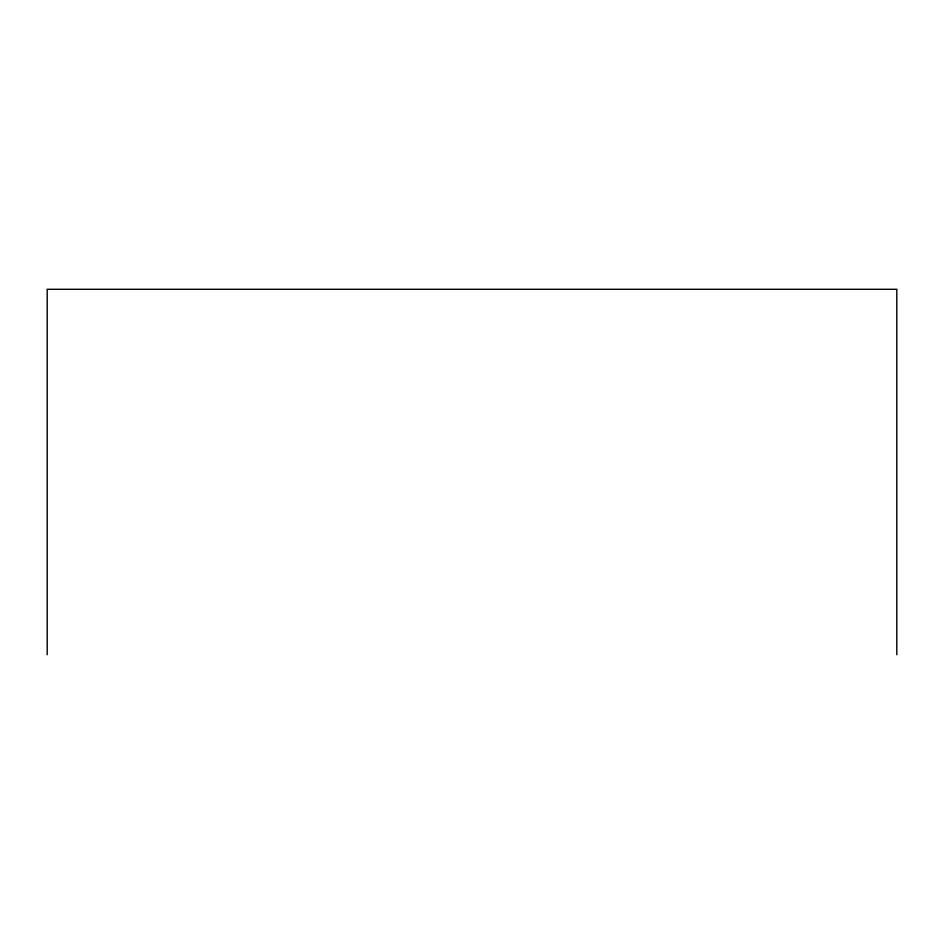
<?xml version="1.0" encoding="UTF-8"?>
<svg xmlns="http://www.w3.org/2000/svg" width="944" height="944" viewBox="0 0 944 944"><rect width="100%" height="100%" fill="white"/><g stroke="black" fill="none" stroke-linecap="round" stroke-linejoin="round"><path stroke-width="1.42" d="M896.8 654.711L896.8 289.289L47.2 289.289L47.2 654.711"/></g></svg>
